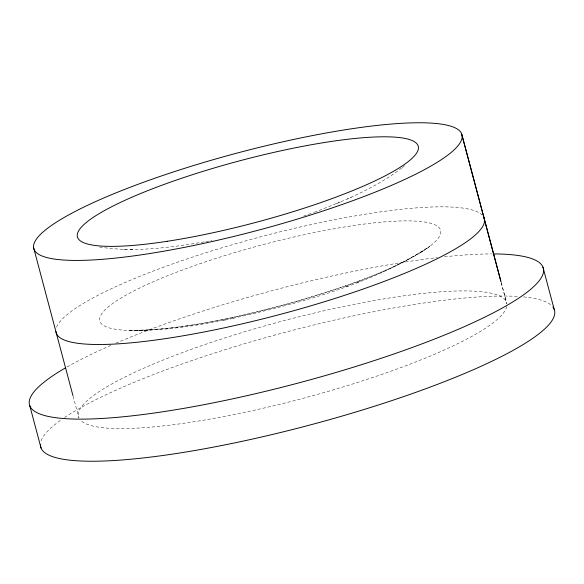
<?xml version="1.0" encoding="UTF-8"?>
<svg xmlns="http://www.w3.org/2000/svg" width="584" height="584" viewBox="0 0 584 584"><rect width="100%" height="100%" fill="white"/><g stroke="black" fill="none" stroke-linecap="round" stroke-linejoin="round"><path stroke-width="0.44" stroke-dasharray="2.92 2.19" d="M402.354 167.528L404.821 165.52M401.734 168.031C385.148 180.799 366.387 190.45 347.334 198.962M233.323 318.368C198.94 325.295 163.987 331.208 128.787 330.391C185.055 330.164 240.323 316.586 294.351 302.037C340.881 287.708 389.068 273.889 429.787 246.324C370.052 285.401 299.059 303.125 230.271 318.988M420.385 252.748L423.969 250.434M314.418 212.306L340.363 201.998M336.318 203.765L351.312 197.224M345.48 286.846L348.159 285.846M356.89 282.598L359.562 281.605M303.468 216.146L313.601 212.612M223.168 320.426L226.11 319.82M205.831 241.601L211.89 240.52M204.123 241.9C169.192 247.798 133.152 252.638 97.893 246.769M129.794 249.353L134.502 249.375M123.37 249.339L127.611 249.361M501.203 282.517L506.357 301.892M501.24 282.707L506.861 303.841A221.533 39.989 -14.9 0 0 281.612 321.28A221.533 39.989 -14.9 0 0 78.95 417.961M73.139 396.281L78.789 417.596M66.985 366.993A265.837 47.99 -14.9 0 1 111.026 345.283M115.822 343.209A265.837 47.99 -14.9 0 1 437.365 257.595M444.482 256.799A265.837 47.99 -14.9 0 1 491.677 253.923M41.092 440.905A265.837 47.99 -14.9 0 1 61.568 419.553M64.51 417.538A265.837 47.99 -14.9 0 1 285.474 332.208A265.837 47.99 -14.9 0 1 519.417 296.562M523.527 296.913A265.837 47.99 -14.9 0 1 551.697 305.695M506.737 306.396A221.533 39.989 -14.9 0 1 304.79 397.872A221.533 39.989 -14.9 0 1 80.782 420.48M56.568 327.201A221.533 39.989 -14.9 0 1 262.347 236.374A221.533 39.989 -14.9 0 1 481.997 214.934M148.343 330.252L135.977 330.551L148.343 330.252M189.559 325.376A176.339 31.835 -14.9 0 0 440.73 230.848A176.339 31.835 -14.9 0 0 180.325 270.786A176.339 31.835 -14.9 0 0 189.559 325.376"/><path stroke-width="0.88" d="M542.967 267.173L554.172 309.286M461.615 133.736L500.765 280.868M462.119 135.685A221.533 39.989 -14.9 0 1 144.606 254.325A221.533 39.989 -14.9 0 1 136.78 184.763A221.533 39.989 -14.9 0 1 462.119 135.685L500.999 281.831M33.551 247.492L72.963 395.704M29.828 405.88L41.033 447.994M493.436 253.923A265.837 47.99 -14.9 0 1 465.076 326.317A265.837 47.99 -14.9 0 1 126.706 416.421A265.837 47.99 -14.9 0 1 65.401 367.905M552.844 306.98A265.837 47.99 -14.9 0 1 313.272 424.123A265.837 47.99 -14.9 0 1 40.406 444.614M483.435 216.722A221.533 39.989 -14.9 0 1 283.313 313.557A221.533 39.989 -14.9 0 1 55.918 331.573M167.192 241.294A176.339 31.835 -14.9 0 0 418.356 146.767A176.339 31.835 -14.9 0 0 157.95 186.705A176.339 31.835 -14.9 0 0 167.192 241.294"/></g></svg>
